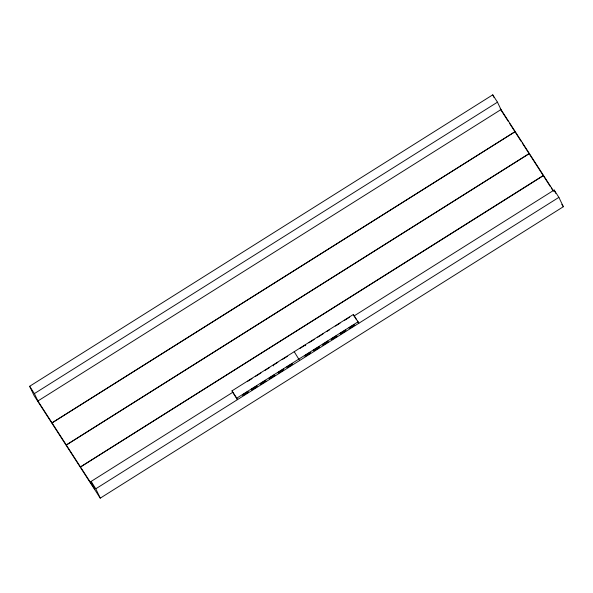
<?xml version="1.0" encoding="UTF-8"?>
<svg xmlns="http://www.w3.org/2000/svg" width="593" height="593" viewBox="0 0 593 593"><rect width="100%" height="100%" fill="white"/><g stroke="black" fill="none" stroke-linecap="round" stroke-linejoin="round"><path stroke-width="0.89" d="M356.452 319.605L354.088 315.943L554.159 190.042L558.888 197.358L563.35 206.72L100.261 498.15L34.112 395.642L29.65 386.28L492.739 94.85L497.468 102.174L500.989 109.564L553.788 191.391M357.401 321.072L358.817 323.267L353.384 314.468L232.011 390.846L232.715 392.329L91.07 481.464L94.598 488.854L37.9 400.987L34.372 393.604L497.468 102.174M37.9 400.987L500.989 109.564M515.213 131.602L52.021 422.876L515.221 131.602M66.297 444.995L529.393 153.565M66.297 445.002L529.334 153.468M543.559 175.535L80.47 466.965L543.47 175.38M247.437 381.455L252.01 378.579M255.539 376.355L260.876 372.997M265.175 370.299L269.748 367.415M277.85 362.316L273.277 365.192L273.632 365.933M282.149 359.61L287.486 356.252M299.999 348.38L305.336 345.022L305.691 345.756M308.864 342.798L314.201 339.441M317.737 337.217L323.074 333.859M326.602 331.635L329.656 329.715M335.475 326.054L340.048 323.178M344.34 320.472L349.677 317.114M232.715 392.329L237.445 399.652L236.74 398.17L358.113 321.791M100.261 498.15L95.792 488.788L558.888 197.358M500.21 108.867L508.231 121.298M509.735 123.626L514.746 131.394M515.747 132.943L521.254 141.49M522.263 143.039L550.319 186.528M551.327 188.085L552.824 190.412M561.845 204.392L563.35 206.72M294.21 351.708L299.635 360.507M232.011 390.846L236.74 398.17M29.65 386.28L34.372 393.604M91.07 481.464L95.792 488.788M554.159 190.042L555.73 193.325M492.739 94.85L493.917 97.311M353.384 314.468L354.088 315.943M247.867 391.484L242.53 394.842L242.885 395.575L248.222 392.218L247.867 391.484M256.732 385.902L251.395 389.26L251.751 389.994L257.088 386.636L256.732 385.902M265.605 380.321L260.268 383.678L260.623 384.412L265.96 381.054L265.605 380.321M274.47 374.739L269.133 378.097L269.489 378.831L274.826 375.473L274.47 374.739M283.343 369.157L278.006 372.515L278.362 373.249L283.699 369.891L283.343 369.157M292.208 363.576L286.871 366.934L287.227 367.667L292.564 364.31L292.208 363.576M310.057 352.346L304.72 355.704L305.076 356.437L310.413 353.08L310.057 352.346M318.93 346.764L313.586 350.122L313.942 350.856L319.279 347.498L318.93 346.764M327.796 341.183L322.459 344.54L322.814 345.274L328.151 341.916L327.796 341.183M336.668 335.601L331.324 338.959L331.68 339.693L337.017 336.335L336.668 335.601M345.534 330.019L340.197 333.377L340.552 334.111L345.889 330.753L345.534 330.019M354.399 324.438L349.062 327.796L349.418 328.529L354.755 325.172L354.399 324.438"/></g></svg>
